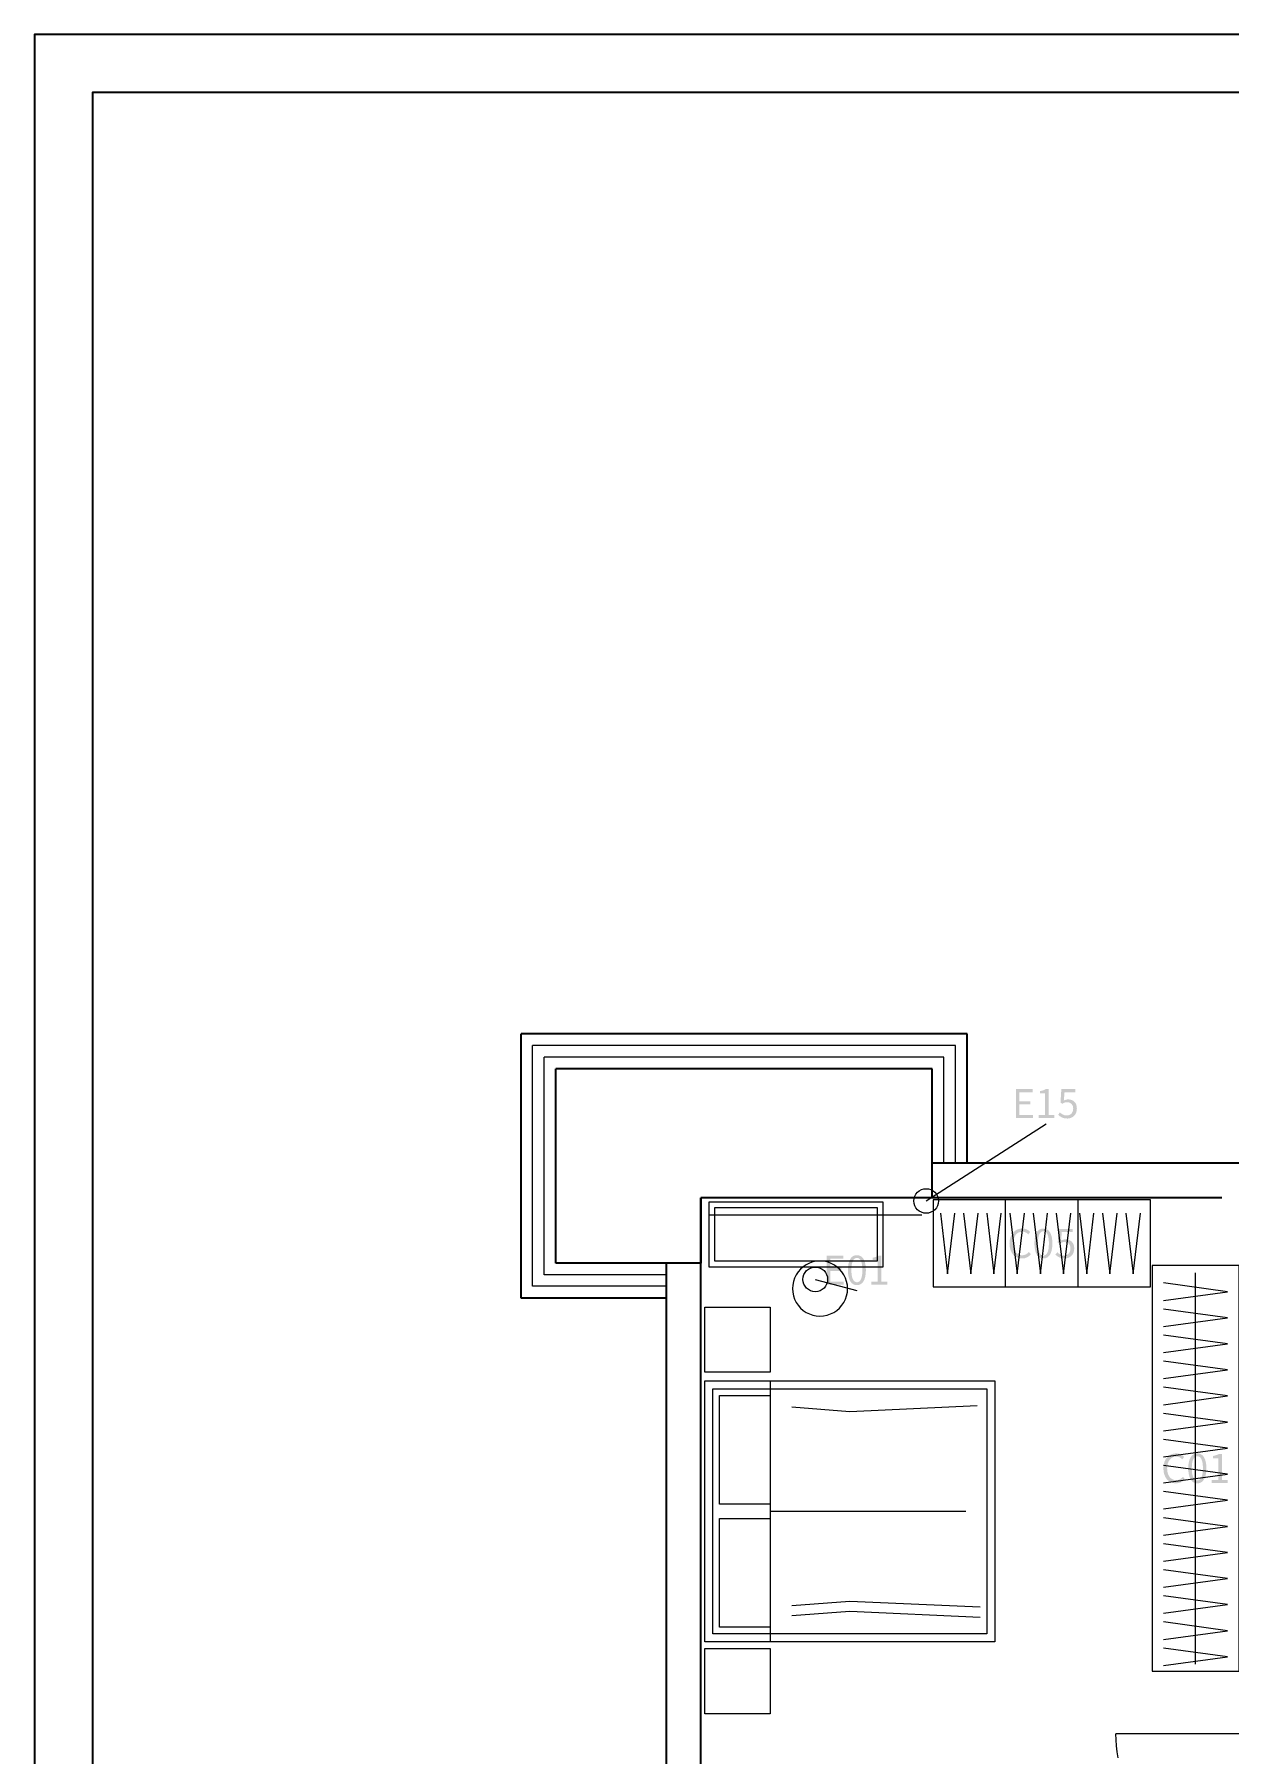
# Model space of a CAD drawing. Header units: millimetres. Extents: x -4600 to 229000, y -4300 to 19460.
# Drawn here: x 75400 to 83655, y 7580 to 19460 of the extents above; entities that cross this region are included whole.
import ezdxf

# ---------------------------------------------------------------- set-up
doc = ezdxf.new("R2010")
doc.units = ezdxf.units.MM
doc.header["$LTSCALE"] = 100
for name, color, linetype, lineweight in [('A-CABINET', 32, 'Continuous', 25), ('A-CURTAIN', 6, 'Continuous', 13), ('A-ELEC', 1, 'Continuous', 18), ('A-EX-WALL', 7, 'Continuous', 35), ('A-EX-WINDOW', 4, 'Continuous', 18), ('A-FURN', 7, 'Continuous', 18), ('A-LEADER', 8, 'Continuous', 13), ('A-NEW-DOOR', 3, 'Continuous', 18), ('A-SHEET', 7, 'Continuous', 35), ('A-TEXT', 7, 'Continuous', 18), ('R2-DETAIL', 7, 'Continuous', 13)]:
    doc.layers.add(name, color=color, linetype=linetype, lineweight=lineweight)

# ---------------------------------------------------------------- blocks, each defined once
blk = doc.blocks.new('SOURCE_PROPOSED')
at = {"layer": 'A-EX-WALL'}
for p, q in [((1836, 10761), (-1242, 10761)), ((-1242, 8938), (-1242, 10761)), ((1836, 9870), (1836, 10761)), ((1595, 10520), (-1002, 10520)), ((-1002, 9179), (-1002, 10520)), ((1595, 9870), (1595, 10520)), ((4563, 9870), (1595, 9870)), ((1595, 9630), (1595, 9870)), ((0, 4851), (0, 9630)), ((3595, 9630), (0, 9630)), ((0, 9630), (0, 9179)), ((3595, 9630), (1595, 9630)), ((0, 9179), (-1002, 9179)), ((-240, 9179), (-240, 2416)), ((-240, 8938), (-1242, 8938))]:
    blk.add_line(p, q, dxfattribs=at)
at = {"layer": 'A-EX-WINDOW'}
for p, q in [((1756, 10681), (-1162, 10681)), ((-1162, 9019), (-1162, 10681)), ((1676, 10600), (-1082, 10600)), ((-1082, 9099), (-1082, 10600)), ((1676, 9870), (1676, 10600)), ((1756, 9870), (1756, 10681)), ((-240, 9099), (-1082, 9099)), ((-240, 9019), (-1162, 9019))]:
    blk.add_line(p, q, dxfattribs=at)
blk = doc.blocks.new('FURNITURE_INDEX')
at = {"layer": 'A-TEXT'}
h = blk.add_hatch(color=256, dxfattribs=at)
edge = h.paths.add_edge_path()
edge.add_spline(control_points=[(2216, 9211), (2242, 9211), (2262, 9222), (2277, 9240)], knot_values=[0, 0, 0, 0, 1, 1, 1, 1], degree=3, periodic=0)
edge.add_line((2277, 9240), (2263, 9256))
edge.add_spline(control_points=[(2263, 9256), (2251, 9242), (2236, 9233), (2217, 9233), (2179, 9233), (2155, 9265), (2155, 9315), (2155, 9365), (2180, 9396), (2218, 9396), (2235, 9396), (2248, 9389), (2259, 9377)], knot_values=[0, 0, 0, 0, 1, 1, 1, 2, 2, 2, 3, 3, 3, 4, 4, 4, 4], degree=3, periodic=0)
edge.add_line((2259, 9377), (2272, 9394))
edge.add_spline(control_points=[(2272, 9394), (2261, 9407), (2242, 9418), (2218, 9418), (2167, 9418), (2129, 9379), (2129, 9315), (2129, 9250), (2166, 9211), (2216, 9211)], knot_values=[0, 0, 0, 0, 1, 1, 1, 2, 2, 2, 3, 3, 3, 3], degree=3, periodic=0)
h = blk.add_hatch(color=256, dxfattribs=at)
edge = h.paths.add_edge_path()
edge.add_spline(control_points=[(2363, 9211), (2401, 9211), (2425, 9246), (2425, 9315), (2425, 9385), (2401, 9418), (2363, 9418), (2325, 9418), (2301, 9385), (2301, 9315), (2301, 9246), (2325, 9211), (2363, 9211)], knot_values=[0, 0, 0, 0, 1, 1, 1, 2, 2, 2, 3, 3, 3, 4, 4, 4, 4], degree=3, periodic=0)
edge = h.paths.add_edge_path(flags=0)
edge.add_spline(control_points=[(2363, 9231), (2340, 9231), (2325, 9257), (2325, 9315), (2325, 9374), (2340, 9399), (2363, 9399), (2386, 9399), (2401, 9374), (2401, 9315), (2401, 9257), (2386, 9231), (2363, 9231)], knot_values=[0, 0, 0, 0, 1, 1, 1, 2, 2, 2, 3, 3, 3, 4, 4, 4, 4], degree=3, periodic=0)
h = blk.add_hatch(color=256, dxfattribs=at)
edge = h.paths.add_edge_path()
edge.add_spline(control_points=[(2510, 9211), (2544, 9211), (2576, 9236), (2576, 9280), (2576, 9324), (2548, 9343), (2515, 9343), (2503, 9343), (2494, 9340), (2485, 9336)], knot_values=[0, 0, 0, 0, 1, 1, 1, 2, 2, 2, 3, 3, 3, 3], degree=3, periodic=0)
edge.add_line((2485, 9336), (2490, 9393))
edge.add_line((2490, 9393), (2566, 9393))
edge.add_line((2566, 9393), (2566, 9415))
edge.add_line((2566, 9415), (2469, 9415))
edge.add_line((2469, 9415), (2462, 9321))
edge.add_line((2462, 9321), (2475, 9313))
edge.add_spline(control_points=[(2475, 9313), (2487, 9321), (2495, 9325), (2509, 9325), (2534, 9325), (2550, 9308), (2550, 9279), (2550, 9250), (2531, 9232), (2508, 9232), (2484, 9232), (2470, 9243), (2459, 9254)], knot_values=[0, 0, 0, 0, 1, 1, 1, 2, 2, 2, 3, 3, 3, 4, 4, 4, 4], degree=3, periodic=0)
edge.add_line((2459, 9254), (2446, 9238))
edge.add_spline(control_points=[(2446, 9238), (2460, 9224), (2479, 9211), (2510, 9211)], knot_values=[0, 0, 0, 0, 1, 1, 1, 1], degree=3, periodic=0)
h = blk.add_hatch(color=256, dxfattribs=at)
edge = h.paths.add_edge_path()
edge.add_spline(control_points=[(3278, 7659), (3304, 7659), (3324, 7669), (3340, 7688)], knot_values=[0, 0, 0, 0, 1, 1, 1, 1], degree=3, periodic=0)
edge.add_line((3340, 7688), (3326, 7704))
edge.add_spline(control_points=[(3326, 7704), (3313, 7689), (3299, 7681), (3280, 7681), (3241, 7681), (3217, 7713), (3217, 7763), (3217, 7813), (3243, 7844), (3280, 7844), (3298, 7844), (3311, 7836), (3321, 7825)], knot_values=[0, 0, 0, 0, 1, 1, 1, 2, 2, 2, 3, 3, 3, 4, 4, 4, 4], degree=3, periodic=0)
edge.add_line((3321, 7825), (3335, 7841))
edge.add_spline(control_points=[(3335, 7841), (3324, 7854), (3304, 7866), (3280, 7866), (3229, 7866), (3191, 7827), (3191, 7762), (3191, 7697), (3229, 7659), (3278, 7659)], knot_values=[0, 0, 0, 0, 1, 1, 1, 2, 2, 2, 3, 3, 3, 3], degree=3, periodic=0)
h = blk.add_hatch(color=256, dxfattribs=at)
edge = h.paths.add_edge_path()
edge.add_spline(control_points=[(3426, 7659), (3463, 7659), (3488, 7693), (3488, 7763), (3488, 7832), (3463, 7866), (3426, 7866), (3387, 7866), (3363, 7832), (3363, 7763), (3363, 7693), (3387, 7659), (3426, 7659)], knot_values=[0, 0, 0, 0, 1, 1, 1, 2, 2, 2, 3, 3, 3, 4, 4, 4, 4], degree=3, periodic=0)
edge = h.paths.add_edge_path(flags=0)
edge.add_spline(control_points=[(3426, 7679), (3403, 7679), (3387, 7705), (3387, 7763), (3387, 7822), (3403, 7846), (3426, 7846), (3448, 7846), (3464, 7822), (3464, 7763), (3464, 7705), (3448, 7679), (3426, 7679)], knot_values=[0, 0, 0, 0, 1, 1, 1, 2, 2, 2, 3, 3, 3, 4, 4, 4, 4], degree=3, periodic=0)
h = blk.add_hatch(color=256, dxfattribs=at)
edge = h.paths.add_edge_path()
edge.add_line((3525, 7662), (3635, 7662))
edge.add_line((3635, 7662), (3635, 7683))
edge.add_line((3635, 7683), (3595, 7683))
edge.add_line((3595, 7683), (3595, 7862))
edge.add_line((3595, 7862), (3576, 7862))
edge.add_spline(control_points=[(3576, 7862), (3565, 7856), (3552, 7852), (3534, 7848)], knot_values=[0, 0, 0, 0, 1, 1, 1, 1], degree=3, periodic=0)
edge.add_line((3534, 7848), (3534, 7832))
edge.add_line((3534, 7832), (3570, 7832))
edge.add_line((3570, 7832), (3570, 7683))
edge.add_line((3570, 7683), (3525, 7683))
edge.add_line((3525, 7683), (3525, 7662))
at = {"layer": 'A-CABINET'}
for points in [[(1602, 9015), (3102, 9015), (3102, 9615), (1602, 9615)], [(3113, 6362), (3713, 6362), (3713, 9162), (3113, 9162)]]:
    blk.add_lwpolyline(points, close=True, dxfattribs=at)
at = {"layer": 'A-CURTAIN'}
blk.add_line((56, 9513), (1523, 9513), dxfattribs=at)
at = {"layer": 'A-FURN'}
for p, q in [((477, 8366), (477, 6566)), ((477, 7466), (1827, 7466))]:
    blk.add_line(p, q, dxfattribs=at)
for points in [[(56, 9602), (1256, 9602), (1256, 9152), (56, 9152)], [(96, 9562), (1216, 9562), (1216, 9192), (96, 9192)], [(1011, 9003), (1010, 9028), (1005, 9052), (997, 9076), (986, 9098), (972, 9119), (956, 9138), (937, 9154), (916, 9168), (894, 9179), (870, 9187), (846, 9192), (821, 9193), (796, 9192), (772, 9187), (749, 9179), (726, 9168), (706, 9154), (687, 9138), (670, 9119), (657, 9098), (646, 9076), (638, 9052), (633, 9028), (631, 9003), (633, 8978), (638, 8954), (646, 8931), (657, 8908), (670, 8888), (687, 8869), (706, 8853), (726, 8839), (749, 8828), (772, 8820), (796, 8815), (821, 8813), (846, 8815), (870, 8820), (894, 8828), (916, 8839), (937, 8853), (956, 8869), (972, 8888), (986, 8908), (997, 8931), (1005, 8954), (1010, 8978), (1011, 9003)], [(27, 8876), (477, 8876), (477, 8426), (27, 8426)], [(27, 8366), (2027, 8366), (2027, 6566), (27, 6566)], [(82, 8311), (1972, 8311), (1972, 6621), (82, 6621)], [(127, 8266), (477, 8266), (477, 7516), (127, 7516)], [(127, 7416), (477, 7416), (477, 6666), (127, 6666)], [(27, 6519), (477, 6519), (477, 6069), (27, 6069)]]:
    blk.add_lwpolyline(points, close=True, dxfattribs=at)
at = {"layer": 'A-NEW-DOOR'}
blk.add_line((3714, 5931), (2864, 5931), dxfattribs=at)
blk.add_lwpolyline([(2880, 5765), (2873, 5806), (2868, 5847), (2865, 5889), (2864, 5931)], dxfattribs=at)
at = {"layer": 'R2-DETAIL'}
for p, q in [((2102, 9015), (2102, 9615)), ((2602, 9015), (2602, 9615)), ((3413, 6412), (3413, 9112))]:
    blk.add_line(p, q, dxfattribs=at)
for points in [[(1652, 9525), (1702, 9105), (1752, 9525)], [(1812, 9525), (1862, 9105), (1912, 9525)], [(1972, 9525), (2022, 9105), (2072, 9525)], [(2132, 9525), (2182, 9105), (2232, 9525)], [(2292, 9525), (2342, 9105), (2392, 9525)], [(2452, 9525), (2502, 9105), (2552, 9525)], [(2612, 9525), (2662, 9105), (2712, 9525)], [(2772, 9525), (2822, 9105), (2872, 9525)], [(2932, 9525), (2982, 9105), (3032, 9525)], [(3193, 8922), (3633, 8982), (3193, 9042)], [(3193, 8742), (3633, 8802), (3193, 8862)], [(3193, 8562), (3633, 8622), (3193, 8682)], [(3193, 8382), (3633, 8442), (3193, 8502)], [(3193, 8202), (3633, 8262), (3193, 8322)], [(627, 8186), (1027, 8156), (1907, 8196)], [(3193, 8022), (3633, 8082), (3193, 8142)], [(3193, 7842), (3633, 7902), (3193, 7962)], [(3193, 7662), (3633, 7722), (3193, 7782)], [(3193, 7482), (3633, 7542), (3193, 7602)], [(3193, 7302), (3633, 7362), (3193, 7422)], [(3193, 7122), (3633, 7182), (3193, 7242)], [(3193, 6942), (3633, 7002), (3193, 7062)], [(627, 6816), (1027, 6846), (1927, 6806)], [(627, 6746), (1027, 6776), (1927, 6736)], [(3193, 6762), (3633, 6822), (3193, 6882)], [(3193, 6582), (3633, 6642), (3193, 6702)], [(3193, 6402), (3633, 6462), (3193, 6522)]]:
    blk.add_lwpolyline(points, dxfattribs=at)
blk = doc.blocks.new('EQUIPMENT_POINTS')
at = {"layer": 'A-ELEC'}
for points in [[(2173, 10180), (2291, 10180), (2291, 10202), (2198, 10202), (2198, 10275), (2274, 10275), (2274, 10296), (2198, 10296), (2198, 10359), (2288, 10359), (2288, 10380), (2173, 10380), (2173, 10180)], [(867, 9031), (985, 9031), (985, 9052), (892, 9052), (892, 9125), (968, 9125), (968, 9147), (892, 9147), (892, 9209), (982, 9209), (982, 9231), (867, 9231), (867, 9031)]]:
    blk.add_hatch(color=256, dxfattribs=at).paths.add_polyline_path(points)
h = blk.add_hatch(color=256, dxfattribs=at)
edge = h.paths.add_edge_path()
edge.add_line((2330, 10180), (2439, 10180))
edge.add_line((2439, 10180), (2439, 10201))
edge.add_line((2439, 10201), (2399, 10201))
edge.add_line((2399, 10201), (2399, 10380))
edge.add_line((2399, 10380), (2380, 10380))
edge.add_spline(control_points=[(2380, 10380), (2369, 10374), (2356, 10369), (2339, 10366)], knot_values=[0, 0, 0, 0, 1, 1, 1, 1], degree=3, periodic=0)
edge.add_line((2339, 10366), (2339, 10350))
edge.add_line((2339, 10350), (2374, 10350))
edge.add_line((2374, 10350), (2374, 10201))
edge.add_line((2374, 10201), (2330, 10201))
edge.add_line((2330, 10201), (2330, 10180))
h = blk.add_hatch(color=256, dxfattribs=at)
edge = h.paths.add_edge_path()
edge.add_spline(control_points=[(2529, 10177), (2562, 10177), (2594, 10202), (2594, 10245), (2594, 10290), (2567, 10309), (2534, 10309), (2522, 10309), (2513, 10306), (2504, 10301)], knot_values=[0, 0, 0, 0, 1, 1, 1, 2, 2, 2, 3, 3, 3, 3], degree=3, periodic=0)
edge.add_line((2504, 10301), (2509, 10359))
edge.add_line((2509, 10359), (2584, 10359))
edge.add_line((2584, 10359), (2584, 10380))
edge.add_line((2584, 10380), (2487, 10380))
edge.add_line((2487, 10380), (2481, 10287))
edge.add_line((2481, 10287), (2494, 10279))
edge.add_spline(control_points=[(2494, 10279), (2505, 10286), (2514, 10290), (2527, 10290), (2552, 10290), (2569, 10273), (2569, 10245), (2569, 10216), (2550, 10198), (2526, 10198), (2503, 10198), (2488, 10208), (2477, 10220)], knot_values=[0, 0, 0, 0, 1, 1, 1, 2, 2, 2, 3, 3, 3, 4, 4, 4, 4], degree=3, periodic=0)
edge.add_line((2477, 10220), (2465, 10203))
edge.add_spline(control_points=[(2465, 10203), (2478, 10190), (2497, 10177), (2529, 10177)], knot_values=[0, 0, 0, 0, 1, 1, 1, 1], degree=3, periodic=0)
h = blk.add_hatch(color=256, dxfattribs=at)
edge = h.paths.add_edge_path()
edge.add_spline(control_points=[(1076, 9027), (1114, 9027), (1138, 9061), (1138, 9131), (1138, 9201), (1114, 9234), (1076, 9234), (1038, 9234), (1014, 9201), (1014, 9131), (1014, 9061), (1038, 9027), (1076, 9027)], knot_values=[0, 0, 0, 0, 1, 1, 1, 2, 2, 2, 3, 3, 3, 4, 4, 4, 4], degree=3, periodic=0)
edge = h.paths.add_edge_path(flags=0)
edge.add_spline(control_points=[(1076, 9047), (1053, 9047), (1038, 9073), (1038, 9131), (1038, 9190), (1053, 9215), (1076, 9215), (1099, 9215), (1114, 9190), (1114, 9131), (1114, 9073), (1099, 9047), (1076, 9047)], knot_values=[0, 0, 0, 0, 1, 1, 1, 2, 2, 2, 3, 3, 3, 4, 4, 4, 4], degree=3, periodic=0)
h = blk.add_hatch(color=256, dxfattribs=at)
edge = h.paths.add_edge_path()
edge.add_line((1176, 9031), (1285, 9031))
edge.add_line((1285, 9031), (1285, 9051))
edge.add_line((1285, 9051), (1245, 9051))
edge.add_line((1245, 9051), (1245, 9231))
edge.add_line((1245, 9231), (1226, 9231))
edge.add_spline(control_points=[(1226, 9231), (1215, 9224), (1202, 9220), (1185, 9216)], knot_values=[0, 0, 0, 0, 1, 1, 1, 1], degree=3, periodic=0)
edge.add_line((1185, 9216), (1185, 9201))
edge.add_line((1185, 9201), (1220, 9201))
edge.add_line((1220, 9201), (1220, 9051))
edge.add_line((1220, 9051), (1176, 9051))
edge.add_line((1176, 9051), (1176, 9031))
for centre in [(1554, 9608), (789, 9067)]:
    blk.add_circle(centre, 85, dxfattribs=at)
at = {"layer": 'A-LEADER'}
for points in [[(1554, 9608), (2383, 10140)], [(789, 9067), (1076, 8991)]]:
    blk.add_lwpolyline(points, dxfattribs=at)
blk = doc.blocks.new('A03_SHEET')
at = {"layer": 'A-SHEET'}
for points in [[(-4600, -4300), (29000, -4300), (29000, 19460), (-4600, 19460)], [(-4200, -3900), (28600, -3900), (28600, 19060), (-4200, 19060)]]:
    blk.add_lwpolyline(points, close=True, dxfattribs=at)
for name in ['EQUIPMENT_POINTS', 'SOURCE_PROPOSED', 'FURNITURE_INDEX']:
    blk.add_blockref(name, (0, 1800))

msp = doc.modelspace()

# ---------------------------------------------------------------- block references
msp.add_blockref('A03_SHEET', (80000, 0))

doc.saveas('drawing.dxf')
